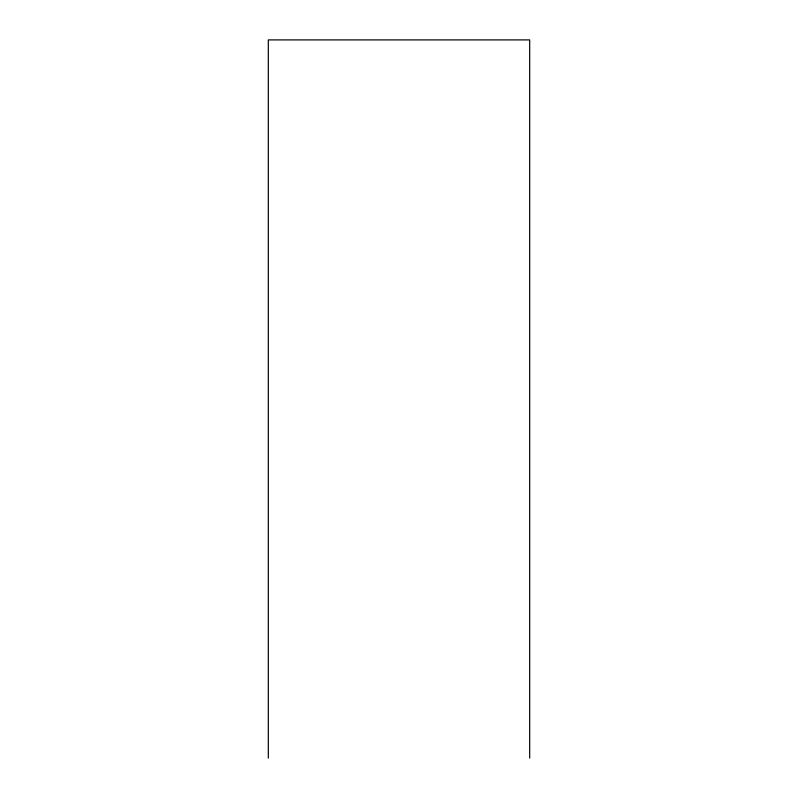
<?xml version="1.0" encoding="UTF-8"?>
<svg xmlns="http://www.w3.org/2000/svg" width="798" height="798" viewBox="0 0 798 798"><rect width="100%" height="100%" fill="white"/><g stroke="black" fill="none" stroke-linecap="round" stroke-linejoin="round"><path stroke-width="1.2" d="M529.682 758.1L529.682 39.9L268.318 39.9L268.318 758.1"/></g></svg>
